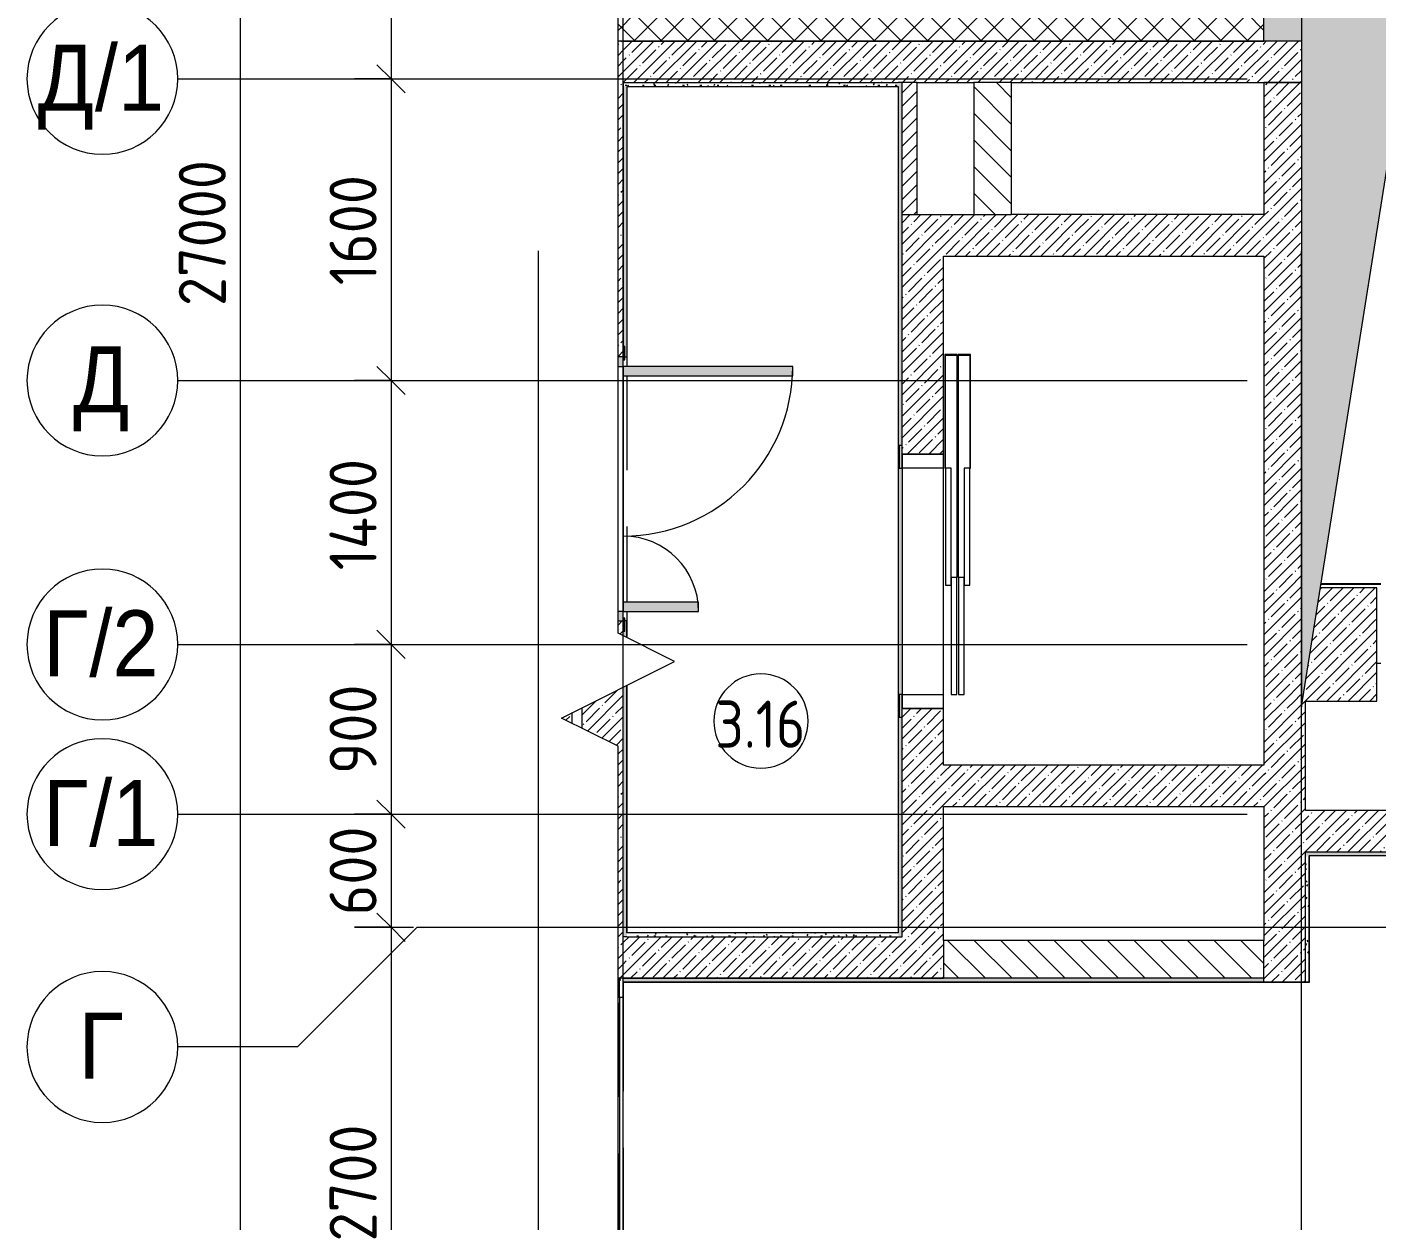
# Model space of a CAD drawing. Header units: millimetres. Extents: x -8624 to 200327, y -8553 to 29000.
# Drawn here: x 131946 to 139110, y 8942 to 15275 of the extents above; entities that cross this region are included whole.
import ezdxf

# ---------------------------------------------------------------- set-up
doc = ezdxf.new("R2010")
doc.units = ezdxf.units.MM
doc.linetypes.add('200_ШТРИХ__ш1_п0_6_', pattern=[800, 500, -300])
doc.linetypes.add('Осевая', pattern=[15875, 3175, -2381.25, 7937.5, -2381.25])
for name, color, linetype, lineweight in [('A-ANNO-DIMS', 7, 'Continuous', 9), ('A-ANNO-DIMS-100', 7, 'Continuous', 9), ('A-AREA-IDEN', 7, 'Continuous', 9), ('A-DETL-1', 7, 'Continuous', 9), ('A-DETL-GENF', 7, 'Continuous', 9), ('A-DETL-MBND-1', 7, '200_ШТРИХ__ш1_п0_6_', 9), ('A-WALL-3', 7, 'Continuous', 9), ('A-WALL-4', 7, 'Continuous', 13), ('I-WALL-5', 7, 'Continuous', 9), ('S-COLS-2', 7, 'Continuous', 9), ('Оси', 7, 'Continuous', 9), ('Оси-1', 7, 'Continuous', 20), ('Оси-2', 7, 'Осевая', 9)]:
    doc.layers.add(name, color=color, linetype=linetype, lineweight=lineweight)
for name, color, linetype, lineweight, true_color in [('A-DETL-GENF-5', 7, 'Continuous', 9, 0x8d9194), ('A-DOOR-5', 7, 'Continuous', 9, 0xaaaaaa), ('A-DOOR-6', 7, 'Continuous', 9, 0xe2e2e2), ('A-DOOR-FRAM-4', 7, 'Continuous', 9, 0xe2e2e2), ('A-DOOR-FRAM-5', 7, 'Continuous', 9, 0xaaaaaa), ('I-WALL-7', 9, 'Continuous', 9, 0x808080)]:
    doc.layers.add(name, color=color, linetype=linetype, lineweight=lineweight, true_color=true_color)
doc.styles.add('Arial_1', font='arial.ttf', dxfattribs={"width": 0.9, "height": 350})
doc.styles.add('GOST Common', font='GOST_Common.ttf', dxfattribs={"width": 0.9, "height": 250})
doc.styles.add('ISOCPEUR', font='isocpeur.ttf', dxfattribs={"width": 0.9, "height": 250})
doc.dimstyles.new('ISO-2_5_0_9К_БОЛЬШОЙ', dxfattribs={"dimscale": 304.8, "dimtxt": 248.995294, "dimasz": 0.492126, "dimexe": 0.393701, "dimexo": 0.984252, "dimgap": 0, "dimtad": 1, "dimdec": 0, "dimrnd": 10, "dimzin": 0, "dimdsep": 46, "dimtxsty": 'ISOCPEUR', "dimblk1": 'OBLIQUE', "dimblk2": 'OBLIQUE', "dimsah": 1, "dimcen": 0.09, "dimdle": 0.393701, "dimazin": 0, "dimtfac": 1, "dimtdec": 4, "dimtix": 1, "dimtmove": 0, "dimatfit": 3, "dimfxl": 1, "dimtvp": 1, "dimtolj": 1, "dimtzin": 0, "dimarcsym": 2})
doc.dimstyles.new('ISO-2_5_0_9К_БОЛЬШОЙ_1', dxfattribs={"dimscale": 304.8, "dimtxt": 248.995294, "dimasz": 0.492126, "dimexe": 0.393701, "dimexo": 0.984252, "dimgap": 0, "dimtad": 1, "dimdec": 0, "dimrnd": 10, "dimzin": 0, "dimdsep": 46, "dimtxsty": 'ISOCPEUR', "dimblk1": 'OBLIQUE', "dimblk2": 'OBLIQUE', "dimsah": 1, "dimcen": 0.09, "dimdle": 0.393701, "dimazin": 0, "dimtfac": 1, "dimtdec": 4, "dimtix": 1, "dimtmove": 2, "dimatfit": 3, "dimfxl": 1, "dimtvp": 1, "dimtolj": 1, "dimtzin": 0, "dimarcsym": 2})
pattern_1 = [(45, (96349.85, 0), (-57.02463, 57.02463), []), (45, (96406.87, 0), (-57.02463, 57.02463), [100.806, -20.161, 3.353, -16.808])]
pattern_2 = [(135, (96349.85, 0), (-70.71068, -70.71068), [])]
pattern_3 = [(0, (96349.85, 0), (121.92, 30.48), [10.058, -81.382, 10.058, -81.382, -487.68]), (0, (96349.85, 0), (121.92, 30.48), [-182.88, 10.058, -172.822, 10.058, -81.382, -213.36]), (0, (96349.85, 0), (121.92, 30.48), [-457.2, 10.058, -50.902, 10.058, -142.342]), (120, (96395.57, 15.24), (-87.356454, 90.345817), [10.058, -81.382, 10.058, -81.382, -487.68]), (120, (96395.57, 15.24), (-87.356454, 90.345817), [-182.88, 10.058, -172.822, 10.058, -81.382, -213.36]), (120, (96395.57, 15.24), (-87.356454, 90.345817), [-457.2, 10.058, -50.902, 10.058, -142.342]), (240, (96410.81, 76.2), (-34.563546, -120.825817), [10.058, -81.382, 10.058, -81.382, -487.68]), (240, (96410.81, 76.2), (-34.563546, -120.825817), [-182.88, 10.058, -172.822, 10.058, -81.382, -213.36]), (240, (96410.81, 76.2), (-34.563546, -120.825817), [-457.2, 10.058, -50.902, 10.058, -142.342])]

# ---------------------------------------------------------------- blocks, each defined once
blk = doc.blocks.new('110_Дверь_СКБ_2Ст - Д-2 1450x2100h_Лестничная клетка EIS60-31576737-План зашивки приборов отопления в осях 3 этажа 12-23')
at = {"layer": 'A-DOOR-6'}
for points in [[(-587.5, 365.1), (-587.5, 1010), (-637.5, 1010), (-637.5, 110), (-587.5, 110)], [(662.5, 510), (612.5, 510), (612.5, 110), (662.5, 110)]]:
    blk.add_hatch(color=256, dxfattribs=at).paths.add_polyline_path(points)
h = blk.add_hatch(color=256, dxfattribs=at)
h.paths.add_polyline_path([(712.5, 110), (662.5, 110), (662.5, 82.7), (712.5, 82.7)])
h.paths.add_polyline_path([(-637.5, 82.7), (-637.5, 110), (-687.5, 110), (-687.5, 82.7), (-660.2, 82.7)])
at = {"layer": 'A-DOOR-FRAM-4'}
for points in [[(-672.5, 110), (-672.5, 118), (-742.5, 118), (-742.5, 110), (-714, 110)], [(767.5, 110), (767.5, 118), (697.5, 118), (697.5, 110)]]:
    blk.add_hatch(color=256, dxfattribs=at).paths.add_polyline_path(points)
at = {"layer": 'A-DOOR-5'}
for p, q in [((-637.5, 1010), (-637.5, 110)), ((-587.5, 1010), (-637.5, 1010)), ((-587.5, 110), (-587.5, 1010)), ((662.5, 510), (612.5, 510)), ((612.5, 510), (612.5, 110)), ((662.5, 110), (662.5, 510)), ((-637.5, 110), (-587.5, 110)), ((612.5, 110), (662.5, 110))]:
    blk.add_line(p, q, dxfattribs=at)
for centre, radius, start, end in [((-637.5, 110), 900, 0, 90), ((662.5, 110), 400, 90, 180)]:
    blk.add_arc(centre, radius, start, end, dxfattribs=at)
at = {"layer": 'A-DOOR-FRAM-5'}
for p, q in [((-672.5, 118), (-742.5, 118)), ((-742.5, 118), (-742.5, 110)), ((-742.5, 110), (-672.5, 110)), ((-637.5, 110), (-687.5, 110)), ((-687.5, 110), (-687.5, 82.7)), ((-672.5, 110), (-672.5, 118)), ((-637.5, 82.7), (-637.5, 110)), ((662.5, 110), (662.5, 82.7)), ((712.5, 110), (662.5, 110)), ((767.5, 118), (697.5, 118)), ((697.5, 118), (697.5, 110)), ((697.5, 110), (767.5, 110)), ((712.5, 82.7), (712.5, 110)), ((767.5, 110), (767.5, 118))]:
    blk.add_line(p, q, dxfattribs=at)
blk = doc.blocks.new('DOR_Дверь лифта - 1350х2050h-19118285-План зашивки приборов отопления в осях 3 этажа 12-23')
at = {"layer": 'A-DOOR-5'}
for p, q in [((-600, 125), (-720, 125)), ((-720, 125), (-720, 110)), ((-720, 110), (-600, 110)), ((-675, 110), (-675, -110)), ((-600, 110), (-675, 110)), ((-600, 110), (-600, 125)), ((600, 110), (-600, 110)), ((-600, 110), (-600, -110)), ((720, 125), (600, 125)), ((600, 125), (600, 110)), ((600, -110), (600, 110)), ((675, 110), (600, 110)), ((600, 110), (720, 110)), ((675, -110), (675, 110)), ((720, 110), (720, 125)), ((-675, -110), (-600, -110)), ((-600, -110), (600, -110)), ((-20, -120), (-20, -150)), ((600, -120), (-20, -120)), ((600, -110), (675, -110)), ((600, -150), (600, -120)), ((-600, -150), (-600, -180)), ((20, -150), (-600, -150)), ((-600, -180), (20, -180)), ((-600, -190), (-600, -220)), ((20, -190), (-600, -190)), ((-20, -150), (600, -150)), ((20, -180), (20, -150)), ((20, -220), (20, -190)), ((-600, -220), (20, -220)), ((-20, -220), (-20, -250)), ((600, -220), (-20, -220)), ((-20, -250), (600, -250)), ((600, -250), (600, -220))]:
    blk.add_line(p, q, dxfattribs=at)
at = {"layer": 'A-DOOR-FRAM-5'}
for p, q in [((600, -117), (600, -120)), ((1203, -117), (600, -117)), ((600, -120), (1200, -120)), ((1200, -120), (1200, -180)), ((1203, -183), (1203, -117)), ((1200, -180), (20, -180)), ((20, -180), (20, -183)), ((20, -183), (1203, -183)), ((1203, -187), (20, -187)), ((20, -187), (20, -190)), ((20, -190), (1200, -190)), ((1200, -190), (1200, -250)), ((1203, -253), (1203, -187)), ((600, -250), (600, -253)), ((1200, -250), (600, -250)), ((600, -253), (1203, -253))]:
    blk.add_line(p, q, dxfattribs=at)
blk = doc.blocks.new('DET_L_Линия разрыва - М100-30654842-План зашивки приборов отопления в осях 3 этажа 12-23')
at = {"layer": 'A-DETL-GENF'}
for p, q in [((11889.9, 300), (11739.9, 0)), ((12189.9, -300), (11889.9, 300)), ((11739.9, 0), (0, 0)), ((12339.9, 0), (12189.9, -300)), ((24071.6, 0), (12339.9, 0))]:
    blk.add_line(p, q, dxfattribs=at)
blk = doc.blocks.new('Ось сетки - D8-29747960-План зашивки приборов отопления в осях 3 этажа 12-23')
at = {"layer": 'Оси-1'}
for start, end in [(360, 180), (180, 360)]:
    blk.add_arc((0, 0), 4, start, end, dxfattribs=at)
blk = doc.blocks.new('DIMBLOCK5-План зашивки приборов отопления в осях 3 этажа 12-23')
at = {"layer": 'A-ANNO-DIMS-100', "lineweight": 20}
for p, q in [((133878.1, 17000), (133803.1, 17075)), ((133878.1, 17000), (133953.1, 16925)), ((133878.1, 15000), (133803.1, 15075)), ((133878.1, 15000), (133953.1, 14925))]:
    blk.add_line(p, q, dxfattribs=at)
at = {"layer": 'A-ANNO-DIMS-100'}
for p, q in [((133684.2, 17000), (133998.1, 17000)), ((133878.1, 17000), (133684.2, 17000)), ((133878.1, 17000), (133878.1, 15000)), ((133684.2, 15000), (133998.1, 15000)), ((133878.1, 15000), (133684.2, 15000))]:
    blk.add_line(p, q, dxfattribs=at)
at = {"layer": 'A-ANNO-DIMS-100', "color": 0, "insert": (133551.5, 15684), "char_height": 250, "width": 758.478, "attachment_point": 1, "rotation": 90, "line_spacing_factor": 1.149209, "style": 'ISOCPEUR'}
blk.add_mtext('2000', dxfattribs=at)
blk = doc.blocks.new('_Oblique')
at = {"color": 0, "linetype": 'ByBlock', "lineweight": -2}
blk.add_line((-0.5, -0.5), (0.5, 0.5), dxfattribs=at)
blk = doc.blocks.new('DIMBLOCK6-План зашивки приборов отопления в осях 3 этажа 12-23')
at = {"layer": 'A-ANNO-DIMS-100', "lineweight": 20}
for p, q in [((133878.1, 15000), (133803.1, 15075)), ((133878.1, 15000), (133953.1, 14925)), ((133878.1, 13400), (133803.1, 13475)), ((133878.1, 13400), (133953.1, 13325))]:
    blk.add_line(p, q, dxfattribs=at)
at = {"layer": 'A-ANNO-DIMS-100'}
for p, q in [((133684.2, 15000), (133998.1, 15000)), ((133878.1, 15000), (133684.2, 15000)), ((133878.1, 15000), (133878.1, 13400)), ((133684.2, 13400), (133998.1, 13400)), ((133878.1, 13400), (133684.2, 13400))]:
    blk.add_line(p, q, dxfattribs=at)
at = {"layer": 'A-ANNO-DIMS-100', "color": 0, "insert": (133551.5, 13905.5), "char_height": 250, "width": 706.764, "attachment_point": 1, "rotation": 90, "line_spacing_factor": 1.149209, "style": 'ISOCPEUR'}
blk.add_mtext('1600', dxfattribs=at)
blk = doc.blocks.new('DIMBLOCK7-План зашивки приборов отопления в осях 3 этажа 12-23')
at = {"layer": 'A-ANNO-DIMS-100', "lineweight": 20}
for p, q in [((133878.1, 13400), (133803.1, 13475)), ((133878.1, 13400), (133953.1, 13325)), ((133878.1, 12000), (133803.1, 12075)), ((133878.1, 12000), (133953.1, 11925))]:
    blk.add_line(p, q, dxfattribs=at)
at = {"layer": 'A-ANNO-DIMS-100'}
for p, q in [((133684.2, 13400), (133998.1, 13400)), ((133878.1, 13400), (133684.2, 13400)), ((133878.1, 13400), (133878.1, 12000)), ((133684.2, 12000), (133998.1, 12000)), ((133878.1, 12000), (133684.2, 12000))]:
    blk.add_line(p, q, dxfattribs=at)
at = {"layer": 'A-ANNO-DIMS-100', "color": 0, "insert": (133551.5, 12393.5), "char_height": 250, "width": 735.494, "attachment_point": 1, "rotation": 90, "line_spacing_factor": 1.149209, "style": 'ISOCPEUR'}
blk.add_mtext('1400', dxfattribs=at)
blk = doc.blocks.new('DIMBLOCK8-План зашивки приборов отопления в осях 3 этажа 12-23')
at = {"layer": 'A-ANNO-DIMS-100', "lineweight": 20}
for p, q in [((133878.1, 12000), (133803.1, 12075)), ((133878.1, 12000), (133953.1, 11925)), ((133878.1, 11100), (133803.1, 11175)), ((133878.1, 11100), (133953.1, 11025))]:
    blk.add_line(p, q, dxfattribs=at)
at = {"layer": 'A-ANNO-DIMS-100'}
for p, q in [((133684.2, 12000), (133998.1, 12000)), ((133878.1, 12000), (133684.2, 12000)), ((133878.1, 12000), (133878.1, 11100)), ((133684.2, 11100), (133998.1, 11100)), ((133878.1, 11100), (133684.2, 11100))]:
    blk.add_line(p, q, dxfattribs=at)
at = {"layer": 'A-ANNO-DIMS-100', "color": 0, "insert": (133551.5, 11313), "char_height": 250, "width": 568.858, "attachment_point": 1, "rotation": 90, "line_spacing_factor": 1.149209, "style": 'ISOCPEUR'}
blk.add_mtext('900', dxfattribs=at)
blk = doc.blocks.new('DIMBLOCK9-План зашивки приборов отопления в осях 3 этажа 12-23')
at = {"layer": 'A-ANNO-DIMS-100', "lineweight": 20}
for p, q in [((133878.1, 11100), (133803.1, 11175)), ((133878.1, 11100), (133953.1, 11025)), ((133878.1, 10500), (133803.1, 10575)), ((133878.1, 10500), (133953.1, 10425))]:
    blk.add_line(p, q, dxfattribs=at)
at = {"layer": 'A-ANNO-DIMS-100'}
for p, q in [((133684.2, 11100), (133998.1, 11100)), ((133878.1, 11100), (133684.2, 11100)), ((133878.1, 11100), (133878.1, 10500)), ((133684.2, 10500), (133998.1, 10500)), ((133878.1, 10500), (133684.2, 10500))]:
    blk.add_line(p, q, dxfattribs=at)
at = {"layer": 'A-ANNO-DIMS-100', "color": 0, "insert": (133551.5, 10563), "char_height": 250, "width": 568.858, "attachment_point": 1, "rotation": 90, "line_spacing_factor": 1.149209, "style": 'ISOCPEUR'}
blk.add_mtext('600', dxfattribs=at)
blk = doc.blocks.new('DIMBLOCK10-План зашивки приборов отопления в осях 3 этажа 12-23')
at = {"layer": 'A-ANNO-DIMS-100', "lineweight": 20}
for p, q in [((133878.1, 10500), (133803.1, 10575)), ((133878.1, 10500), (133953.1, 10425)), ((133878.1, 7800), (133803.1, 7875)), ((133878.1, 7800), (133953.1, 7725))]:
    blk.add_line(p, q, dxfattribs=at)
at = {"layer": 'A-ANNO-DIMS-100'}
for p, q in [((133684.2, 10500), (133998.1, 10500)), ((133878.1, 10500), (133684.2, 10500)), ((133878.1, 10500), (133878.1, 7800)), ((133684.2, 7800), (133998.1, 7800)), ((133878.1, 7800), (133684.2, 7800))]:
    blk.add_line(p, q, dxfattribs=at)
at = {"layer": 'A-ANNO-DIMS-100', "color": 0, "insert": (133551.5, 8834), "char_height": 250, "width": 758.478, "attachment_point": 1, "rotation": 90, "line_spacing_factor": 1.149209, "style": 'ISOCPEUR'}
blk.add_mtext('2700', dxfattribs=at)
blk = doc.blocks.new('DIMBLOCK13-План зашивки приборов отопления в осях 3 этажа 12-23')
at = {"layer": 'A-ANNO-DIMS-100'}
for p, q in [((133078.1, 27120), (133078.1, -120)), ((132884.2, 27000), (133198.1, 27000)), ((133078.1, 27000), (132884.2, 27000)), ((132884.2, 0), (133198.1, 0)), ((133078.1, 0), (132884.2, 0))]:
    blk.add_line(p, q, dxfattribs=at)
at = {"layer": 'A-ANNO-DIMS-100', "lineweight": 20}
for p, q in [((133078.1, 27000), (133003.1, 27075)), ((133078.1, 27000), (133153.1, 26925)), ((133078.1, 0), (133003.1, 75)), ((133078.1, 0), (133153.1, -75))]:
    blk.add_line(p, q, dxfattribs=at)
at = {"layer": 'A-ANNO-DIMS-100', "color": 0, "insert": (132751.5, 13795.2), "char_height": 250, "width": 948.097, "attachment_point": 1, "rotation": 90, "line_spacing_factor": 1.149209, "style": 'ISOCPEUR'}
blk.add_mtext('27000', dxfattribs=at)
blk = doc.blocks.new('Марка_Помещения - Номер-25198446-План зашивки приборов отопления в осях 3 этажа 12-23')
at = {"layer": 'A-AREA-IDEN'}
for start, end in [(360, 180), (180, 360)]:
    blk.add_arc((0, 0), 2.5, start, end, dxfattribs=at)

msp = doc.modelspace()

# ---------------------------------------------------------------- hatches: boundary and pattern name
at = {"layer": 'A-DETL-GENF-5'}
msp.add_hatch(color=256, dxfattribs=at).paths.add_polyline_path([(138709.8, 11668.6), (140754.8, 24580), (161999.4, 26900), (157109.8, 26900), (157109.8, 26500), (156509.8, 26500), (156509.8, 26900), (151109.8, 26900), (151109.8, 26500), (150509.8, 26500), (150509.8, 26900), (145110.1, 26900), (145110.1, 26500), (144509.8, 26500), (144509.8, 26900), (139109.8, 26900), (139109.8, 26500), (138709.8, 26500), (138709.8, 23300), (139109.8, 23300), (139109.8, 22700), (138709.8, 22700), (138709.8, 17300), (139109.8, 17300), (139109.8, 16700), (138709.8, 16700), (138709.8, 11823.6)])
at = {"layer": 'A-WALL-3'}
h = msp.add_hatch(dxfattribs=at)
h.set_pattern_fill('FP_138', color=256, style=0, pattern_type=2)
h.set_pattern_definition([(45, (96349.85, 0), (-70.71068, 70.71068), []), (135, (96349.85, 0), (-70.71068, -70.71068), [])])
h.paths.add_polyline_path([(138509.8, 15200), (138509.8, 15350), (135082.5, 15350), (135082.5, 15200), (137546, 15200)])
at = {"layer": 'I-WALL-5'}
h = msp.add_hatch(dxfattribs=at)
h.set_pattern_fill('FP_135', color=256, style=0, pattern_type=2)
h.set_pattern_definition(pattern_1)
h.paths.add_polyline_path([(138709.8, 15200), (138709.8, 16700), (138509.8, 16700), (138509.8, 15200)])
h.paths.add_polyline_path([(138709.8, 17300), (138709.8, 22700), (138509.8, 22700), (138509.8, 17300), (138673.5, 17300)])
h.paths.add_polyline_path([(138509.8, 23300), (138709.8, 23300), (138709.8, 26500), (138509.8, 26500), (138509.8, 23400)])
h = msp.add_hatch(dxfattribs=at)
h.set_pattern_fill('FP_135', color=256, style=0, pattern_type=2)
h.set_pattern_definition(pattern_1)
h.paths.add_polyline_path([(135089.8, 10230), (135109.8, 10230), (135109.8, 11773.5), (134889.8, 11663.5), (134889.8, 11556.2), (135082.5, 11459.9), (135082.5, 10230)])
h.paths.add_polyline_path([(135109.8, 12046.2), (135109.8, 12125), (135082.5, 12125), (135082.5, 12059.9), (135098.6, 12051.8)])
h.paths.add_polyline_path([(135109.8, 13525), (135109.8, 15200), (135082.5, 15200), (135082.5, 13525)])
h = msp.add_hatch(dxfattribs=at)
h.set_pattern_fill('FP_135', color=256, style=0, pattern_type=2)
h.set_pattern_definition(pattern_1)
h.paths.add_polyline_path([(137546, 14980), (138709.8, 14980), (138709.8, 15200), (135109.8, 15200), (135109.8, 14980), (137169.8, 14980)])
h = msp.add_hatch(dxfattribs=at)
h.set_pattern_fill('FP_151', color=256, style=0, pattern_type=2)
h.set_pattern_definition([(45, (96349.85, 0), (-35.35534, 35.35534), [])])
h.paths.add_polyline_path([(136669.8, 14280), (136669.8, 14980), (136589.8, 14980), (136589.8, 14280)])
h = msp.add_hatch(dxfattribs=at)
h.set_pattern_fill('FP_139', color=256, style=0, pattern_type=2)
h.set_pattern_definition(pattern_2)
h.paths.add_polyline_path([(137169.8, 14280), (137169.8, 14980), (136969.8, 14980), (136969.8, 14280)])
h = msp.add_hatch(dxfattribs=at)
h.set_pattern_fill('FP_135', color=256, style=0, pattern_type=2)
h.set_pattern_definition(pattern_1)
h.paths.add_polyline_path([(138509.8, 10210), (138729.8, 10210), (138729.8, 11700), (138714.8, 11700), (138709.8, 11669.1), (138709.8, 11700), (138509.8, 11700), (138509.8, 10230)])
h.paths.add_polyline_path([(138709.8, 12300), (138709.8, 14980), (138509.8, 14980), (138509.8, 12300)])
h = msp.add_hatch(dxfattribs=at)
h.set_pattern_fill('FP_135', color=256, style=0, pattern_type=2)
h.set_pattern_definition(pattern_1)
h.paths.add_polyline_path([(136809.8, 10230), (136809.8, 11660), (136589.8, 11660), (136589.8, 10230)])
h.paths.add_polyline_path([(136809.8, 13010), (136809.8, 14280), (136589.8, 14280), (136589.8, 13010)])
h = msp.add_hatch(dxfattribs=at)
h.set_pattern_fill('FP_135', color=256, style=0, pattern_type=2)
h.set_pattern_definition(pattern_1)
h.paths.add_polyline_path([(138509.8, 14060), (138509.8, 14280), (136809.8, 14280), (136809.8, 14060), (137546, 14060)])
h = msp.add_hatch(dxfattribs=at)
h.set_pattern_fill('FP_135', color=256, style=0, pattern_type=2)
h.set_pattern_definition(pattern_1)
h.paths.add_polyline_path([(134839.8, 11581.2), (134839.8, 11638.5), (134782.5, 11609.9)])
h = msp.add_hatch(dxfattribs=at)
h.set_pattern_fill('FP_135', color=256, style=0, pattern_type=2)
h.set_pattern_definition(pattern_1)
h.paths.add_polyline_path([(138509.8, 11140), (138509.8, 11360), (136809.8, 11360), (136809.8, 11140), (137546, 11140)])
h = msp.add_hatch(dxfattribs=at)
h.set_pattern_fill('FP_135', color=256, style=0, pattern_type=2)
h.set_pattern_definition(pattern_1)
h.paths.add_polyline_path([(141109.8, 10900), (141109.8, 11120), (138729.8, 11120), (138729.8, 10900), (140454.1, 10900)])
h = msp.add_hatch(dxfattribs=at)
h.set_pattern_fill('FP_135', color=256, style=0, pattern_type=2)
h.set_pattern_definition(pattern_1)
h.paths.add_polyline_path([(136589.8, 10230), (136589.8, 10450), (135109.8, 10450), (135109.8, 10230), (136092, 10230)])
h = msp.add_hatch(dxfattribs=at)
h.set_pattern_fill('FP_139', color=256, style=0, pattern_type=2)
h.set_pattern_definition(pattern_2)
h.paths.add_polyline_path([(138509.8, 10230), (138509.8, 10430), (136809.8, 10430), (136809.8, 10230), (137546, 10230)])
h = msp.add_hatch(dxfattribs=at)
h.set_pattern_fill('FP_139', color=256, style=0, pattern_type=2)
h.set_pattern_definition(pattern_2)
h.paths.add_polyline_path([(135089.8, 7900), (135089.8, 8000), (135082.5, 8000), (135082.5, 7900)])
h.paths.add_polyline_path([(135089.8, 10130), (135089.8, 10230), (135082.5, 10230), (135082.5, 10130)])
at = {"layer": 'I-WALL-7'}
h = msp.add_hatch(dxfattribs=at)
h.set_pattern_fill('FP_183', color=256, style=0, pattern_type=2)
h.set_pattern_definition(pattern_3)
h.paths.add_polyline_path([(136569.8, 14960), (136569.8, 14980), (135109.8, 14980), (135109.8, 14960), (136092, 14960)])
h = msp.add_hatch(dxfattribs=at)
h.set_pattern_fill('FP_183', color=256, style=0, pattern_type=2)
h.set_pattern_definition(pattern_3)
h.paths.add_polyline_path([(136589.8, 10450), (136589.8, 14980), (136569.8, 14980), (136569.8, 10450)])
h = msp.add_hatch(dxfattribs=at)
h.set_pattern_fill('FP_183', color=256, style=0, pattern_type=2)
h.set_pattern_definition(pattern_3)
h.paths.add_polyline_path([(135109.8, 10450), (135129.8, 10450), (135129.8, 11783.5), (135109.8, 11773.5), (135109.8, 10527.7)])
h.paths.add_polyline_path([(135129.8, 12036.2), (135129.8, 12125), (135117.8, 12125), (135117.8, 12070), (135109.8, 12070), (135110.8, 12045.7), (135117.8, 12042.2)])
h.paths.add_polyline_path([(135129.8, 13525), (135129.8, 14960), (135109.8, 14960), (135110.6, 13580), (135117.8, 13580), (135117.8, 13525)])
h = msp.add_hatch(dxfattribs=at)
h.set_pattern_fill('FP_183', color=256, style=0, pattern_type=2)
h.set_pattern_definition(pattern_3)
h.paths.add_polyline_path([(157709.8, 10880), (157709.8, 10900), (155437.7, 10900), (155437.7, 10880), (156448.7, 10880)])
h.paths.add_polyline_path([(154737.7, 10880), (154737.7, 10900), (154557.7, 10900), (154557.7, 10880)])
h.paths.add_polyline_path([(153857.7, 10880), (153857.7, 10900), (153677.7, 10900), (153677.7, 10880)])
h.paths.add_polyline_path([(152086.6, 10880), (152097.7, 10880), (152097.7, 10900), (138729.8, 10900), (138729.8, 10880), (150632.5, 10880)])
h.paths.add_polyline_path([(152813.6, 10880), (152977.7, 10880), (152977.7, 10900), (152797.7, 10900), (152797.7, 10880)])
h = msp.add_hatch(dxfattribs=at)
h.set_pattern_fill('FP_183', color=256, style=0, pattern_type=2)
h.set_pattern_definition(pattern_3)
h.paths.add_polyline_path([(138749.8, 10210), (138749.8, 10880), (138729.8, 10880), (138729.8, 10210)])
h = msp.add_hatch(dxfattribs=at)
h.set_pattern_fill('FP_183', color=256, style=0, pattern_type=2)
h.set_pattern_definition(pattern_3)
h.paths.add_polyline_path([(136569.8, 10450), (136569.8, 10470), (135129.8, 10470), (135129.8, 10450), (136092, 10450)])
h = msp.add_hatch(dxfattribs=at)
h.set_pattern_fill('FP_183', color=256, style=0, pattern_type=2)
h.set_pattern_definition(pattern_3)
h.paths.add_polyline_path([(135089.8, 7900), (135109.8, 7900), (135109.8, 7980), (135089.8, 7980), (135089.8, 7935.8)])
h.paths.add_polyline_path([(135089.8, 10130), (135109.8, 10130), (135109.8, 10230), (135089.8, 10230)])
h = msp.add_hatch(dxfattribs=at)
h.set_pattern_fill('FP_183', color=256, style=0, pattern_type=2)
h.set_pattern_definition(pattern_3)
h.paths.add_polyline_path([(138509.8, 10210), (138509.8, 10230), (135109.8, 10230), (135109.8, 10210), (137546, 10210)])
at = {"layer": 'S-COLS-2'}
h = msp.add_hatch(dxfattribs=at)
h.set_pattern_fill('FP_135', color=256, style=0, pattern_type=2)
h.set_pattern_definition(pattern_1)
h.paths.add_polyline_path([(138509.8, 11700), (138709.8, 11700), (138709.8, 12300), (138509.8, 12300), (138509.8, 11823.6)])
h.paths.add_polyline_path([(138714.8, 11700), (139109.8, 11700), (139109.8, 12300), (138809.8, 12300), (138719.4, 11728.6)])

# ---------------------------------------------------------------- linework, layer by layer
at = {"layer": 'A-DETL-1'}
for p, q in [((138709.8, 11668.6), (140754.8, 24580)), ((138709.8, 16700), (138709.8, 11668.6))]:
    msp.add_line(p, q, dxfattribs=at)
at = {"layer": 'A-DETL-MBND-1'}
for p, q in [((135129.8, 13525), (135129.8, 13475)), ((135109.8, 12225), (135109.8, 13425)), ((135129.8, 13425), (135129.8, 12225)), ((138813, 12320), (139129.8, 12320)), ((135129.8, 12175), (135129.8, 12125)), ((139109.8, 11900), (139129.8, 11900)), ((135089.8, 8000), (135089.8, 10130)), ((135109.8, 10130), (135109.8, 7980))]:
    msp.add_line(p, q, dxfattribs=at)
at = {"layer": 'A-WALL-3'}
for p, q in [((138509.8, 15200), (138509.8, 16700)), ((135109.8, 15200), (138509.8, 15200))]:
    msp.add_line(p, q, dxfattribs=at)
at = {"layer": 'A-WALL-4'}
for p, q in [((135109.8, 14980), (135109.8, 13580)), ((136669.8, 14980), (136569.8, 14980)), ((137169.8, 14980), (136969.8, 14980)), ((135129.8, 14960), (136569.8, 14960)), ((135129.8, 14960), (135129.8, 13525)), ((136569.8, 14960), (136569.8, 10470)), ((136969.8, 14280), (137169.8, 14280)), ((135109.8, 12046.2), (135109.8, 12070)), ((135109.8, 10230), (135109.8, 11773.5)), ((138729.8, 10210), (138729.8, 10900)), ((138749.8, 10880), (152097.7, 10880)), ((138749.8, 10880), (138749.8, 10879)), ((135130.8, 10470), (135129.8, 10470)), ((135129.8, 10450), (136589.8, 10450)), ((136809.8, 10430), (136809.8, 10230)), ((138509.8, 10210), (138509.8, 10430)), ((135109.8, 10230), (135082.5, 10230)), ((135089.8, 10130), (135089.8, 10230)), ((135109.8, 10210), (135109.8, 10209))]:
    msp.add_line(p, q, dxfattribs=at)
at = {"layer": 'I-WALL-5'}
for p, q in [((135109.8, 15200), (135082.5, 15200)), ((138709.8, 15200), (135109.8, 15200)), ((135109.8, 14980), (135109.8, 15200)), ((135109.8, 14980), (136569.8, 14980)), ((136589.8, 12935), (136589.8, 14980)), ((136669.8, 14980), (136969.8, 14980)), ((136669.8, 14280), (136669.8, 14980)), ((136969.8, 14980), (136969.8, 14280)), ((137169.8, 14980), (138709.8, 14980)), ((137169.8, 14280), (137169.8, 14980)), ((138709.8, 14980), (138509.8, 14980)), ((138509.8, 14980), (138509.8, 14280)), ((135130.8, 14959), (136568.8, 14959)), ((135130.8, 13525), (135130.8, 14959)), ((136568.8, 14959), (136568.8, 10471)), ((136589.8, 14280), (136969.8, 14280)), ((138509.8, 14280), (137169.8, 14280)), ((136809.8, 13010), (136809.8, 14060)), ((136809.8, 14060), (138509.8, 14060)), ((138509.8, 14060), (138509.8, 12300)), ((135117.8, 13525), (135130.8, 13525)), ((135109.8, 13425), (135109.8, 12225)), ((136589.8, 13010), (136809.8, 13010)), ((138813, 12320), (139129.8, 12320)), ((139130.8, 12321), (138813.2, 12321)), ((135130.8, 12125), (135117.8, 12125)), ((135129.8, 12036.2), (135129.8, 12125)), ((135130.8, 12035.7), (135130.8, 12125)), ((135129.8, 10470), (135129.8, 11783.5)), ((135130.8, 10471), (135130.8, 11784)), ((136589.8, 10450), (136589.8, 11735)), ((138509.8, 11700), (138509.8, 11360)), ((138729.8, 11120), (138729.8, 11700)), ((134839.8, 11581.2), (134839.8, 11638.5)), ((134889.8, 11663.5), (134889.8, 11556.2)), ((136809.8, 11660), (136589.8, 11660)), ((136809.8, 11360), (136809.8, 11660)), ((138509.8, 11360), (136809.8, 11360)), ((136809.8, 10430), (136809.8, 11140)), ((136809.8, 11140), (138509.8, 11140)), ((138509.8, 11140), (138509.8, 10430)), ((141109.8, 11120), (138729.8, 11120)), ((138729.8, 10900), (141109.8, 10900)), ((138749.8, 10210), (138749.8, 10879)), ((152147.7, 10879), (138749.8, 10879)), ((138750.8, 10209), (138750.8, 10879)), ((136568.8, 10471), (135130.8, 10471)), ((136569.8, 10470), (135130.8, 10470)), ((135129.8, 10450), (135109.8, 10450)), ((138509.8, 10430), (136809.8, 10430)), ((135109.8, 10230), (136809.8, 10230)), ((138509.8, 10230), (135109.8, 10230)), ((135109.8, 10210), (138749.8, 10210)), ((135109.8, 10130), (135109.8, 10209)), ((135110.8, 10209), (138750.8, 10209)), ((135110.8, 10130), (135110.8, 10209)), ((135082.5, 10130), (135110.8, 10130)), ((135089.8, 10130), (135089.8, 7900))]:
    msp.add_line(p, q, dxfattribs=at)
at = {"layer": 'S-COLS-2'}
for p, q in [((138509.8, 12300), (138509.8, 11700)), ((139109.8, 12300), (138809.8, 12300)), ((139109.8, 11700), (139109.8, 12300)), ((138729.8, 11700), (139109.8, 11700))]:
    msp.add_line(p, q, dxfattribs=at)
at = {"layer": 'Оси'}
for p, q in [((132746.3, 15000), (135246.3, 15000)), ((132746.3, 13400), (135246.3, 13400)), ((132746.3, 12000), (135246.3, 12000)), ((132746.3, 11100), (135246.3, 11100)), ((134016.3, 10500), (133381.3, 9865)), ((134016.3, 10500), (136516.3, 10500)), ((133381.3, 9865), (132746.3, 9865))]:
    msp.add_line(p, q, dxfattribs=at)
at = {"layer": 'Оси-2'}
for p, q in [((135109.8, 1863.7), (135109.8, 24850)), ((138709.8, 593.7), (138709.8, 24850)), ((134659.8, 593.7), (134659.8, 21277.7)), ((135246.3, 15000), (177999.8, 15000)), ((135246.3, 13400), (177999.8, 13400)), ((135246.3, 12000), (139159.8, 12000)), ((135246.3, 11100), (178599.8, 11100)), ((136516.3, 10500), (178599.8, 10500))]:
    msp.add_line(p, q, dxfattribs=at)

# ---------------------------------------------------------------- block references
at = {"layer": 'A-AREA-IDEN', "xscale": 99.99999999999993, "yscale": 99.99999999999993, "zscale": 99.99999999999993}
msp.add_blockref('Марка_Помещения - Номер-25198446-План зашивки приборов отопления в осях 3 этажа 12-23', (135841.1, 11593.7), dxfattribs=at)
at = {"layer": 'A-DETL-GENF', "rotation": 270.0000000000003}
msp.add_blockref('DET_L_Линия разрыва - М100-30654842-План зашивки приборов отопления в осях 3 этажа 12-23', (135082.5, 23799.7), dxfattribs=at)
at = {"layer": 'A-DOOR-5'}
for name, p, rotation in [('110_Дверь_СКБ_2Ст - Д-2 1450x2100h_Лестничная клетка EIS60-31576737-План зашивки приборов отопления в осях 3 этажа 12-23', (134999.8, 12837.5), 269.9999999999999), ('DOR_Дверь лифта - 1350х2050h-19118285-План зашивки приборов отопления в осях 3 этажа 12-23', (136699.8, 12335), 90)]:
    msp.add_blockref(name, p, dxfattribs=dict(at, rotation=rotation))
at = {"layer": 'Оси-1', "xscale": 99.99999999999993, "yscale": 99.99999999999993, "zscale": 99.99999999999993, "rotation": 269.9999999999994}
for p in [(132346.3, 15000), (132346.3, 13400), (132346.3, 12000), (132346.3, 11100), (132346.3, 9865)]:
    msp.add_blockref('Ось сетки - D8-29747960-План зашивки приборов отопления в осях 3 этажа 12-23', p, dxfattribs=at)

# ---------------------------------------------------------------- texts
at = {"layer": 'A-AREA-IDEN', "insert": (135599.2, 11702.2), "char_height": 250, "width": 606.076, "attachment_point": 1, "style": 'GOST Common'}
msp.add_mtext('3.16', dxfattribs=at)
at = {"layer": 'Оси', "char_height": 350, "attachment_point": 1, "style": 'Arial_1'}
for s, insert, width in [('/1', (132306.8, 15181), 454.557), ('\\fArial|b0|i0|c204|p34|;\\W.9;Д', (132003.2, 15181), 367.975), ('\\fArial|b0|i0|c204|p34|;\\W.9;Д', (132190.9, 13581), 367.975), ('\\fArial|b0|i0|c204|p34|;\\W.9;Г', (132032.9, 12181), 295.823), ('/2', (132277, 12181), 454.557), ('\\fArial|b0|i0|c204|p34|;\\W.9;Г', (132032.9, 11281), 295.823), ('/1', (132277, 11281), 454.557), ('\\fArial|b0|i0|c204|p34|;\\W.9;Г', (132220.6, 10046), 295.823)]:
    msp.add_mtext(s, dxfattribs=dict(at, insert=insert, width=width))

# ---------------------------------------------------------------- dimensions: what is measured, and where the dimension line sits
at = {"layer": 'A-ANNO-DIMS'}
dim = msp.add_linear_dim(base=(133078.1, 0), p1=(133184.2, 27000), p2=(133184.2, 0), angle=90, dimstyle='ISO-2_5_0_9К_БОЛЬШОЙ_1', override={"dimpost": '<>', "dimfxl": 26999.999823}, dxfattribs=at)
dim.commit()
dim.dimension.update_dxf_attribs({"geometry": 'DIMBLOCK13-План зашивки приборов отопления в осях 3 этажа 12-23', "text_midpoint": (132918.2, 14269.3), "dimtype": 160, "text_rotation": 90})
for base, p1, p2, override, picture, middle in [((133878.1, 15000), (133984.2, 17000), (133984.2, 15000), {"dimpost": '<>', "dimfxl": 2000.000075}, 'DIMBLOCK5-План зашивки приборов отопления в осях 3 этажа 12-23', (133753.1, 16000)), ((133878.1, 13400), (133984.2, 15000), (133984.2, 13400), {"dimpost": '<>', "dimfxl": 1600}, 'DIMBLOCK6-План зашивки приборов отопления в осях 3 этажа 12-23', (133753.1, 14200)), ((133878.1, 12000), (133984.2, 13400), (133984.2, 12000), {"dimpost": '<>', "dimfxl": 1399.999995}, 'DIMBLOCK7-План зашивки приборов отопления в осях 3 этажа 12-23', (133753.1, 12700)), ((133878.1, 11100), (133984.2, 12000), (133984.2, 11100), {"dimpost": '<>', "dimfxl": 900}, 'DIMBLOCK8-План зашивки приборов отопления в осях 3 этажа 12-23', (133753.1, 11550)), ((133878.1, 10500), (133984.2, 11100), (133984.2, 10500), {"dimpost": '<>', "dimfxl": 600}, 'DIMBLOCK9-План зашивки приборов отопления в осях 3 этажа 12-23', (133753.1, 10800)), ((133878.1, 7800), (133984.2, 10500), (133984.2, 7800), {"dimpost": '<>', "dimfxl": 2700}, 'DIMBLOCK10-План зашивки приборов отопления в осях 3 этажа 12-23', (133753.1, 9150))]:
    dim = msp.add_linear_dim(base=base, p1=p1, p2=p2, angle=90, dimstyle='ISO-2_5_0_9К_БОЛЬШОЙ', override=override, dxfattribs=at)
    dim.commit()
    dim.dimension.update_dxf_attribs({"geometry": picture, "text_midpoint": middle})

doc.saveas('drawing.dxf')
